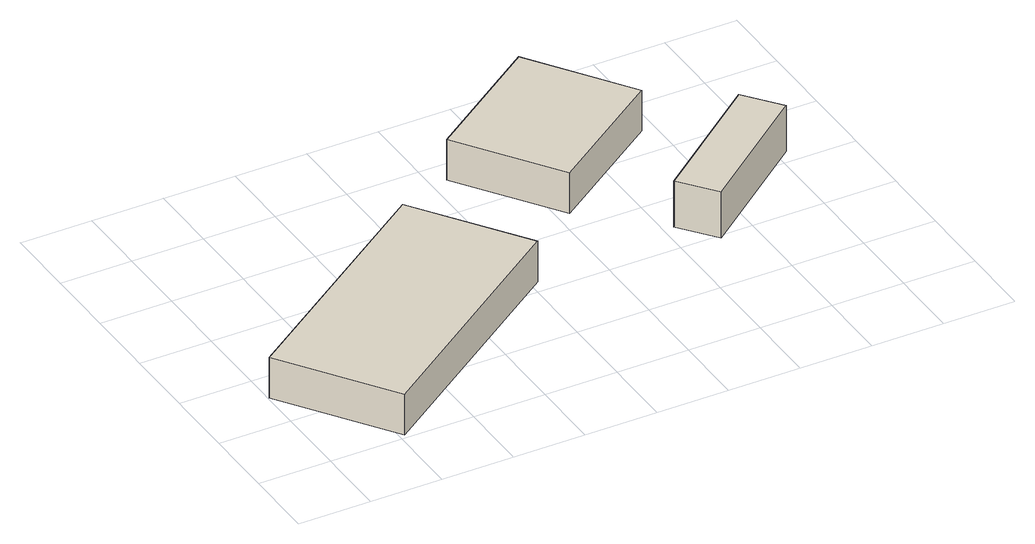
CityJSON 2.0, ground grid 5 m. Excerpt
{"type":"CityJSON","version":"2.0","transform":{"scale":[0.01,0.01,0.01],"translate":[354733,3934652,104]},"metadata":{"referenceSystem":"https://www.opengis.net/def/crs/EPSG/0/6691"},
"CityObjects":{
"building1":{"type":"Building","attributes":{"usage":"402","storeysAboveGround":1,"BuildingIDAttribute.prefecture":"14","BuildingIDAttribute.city":"14153","BuildingDetailAttribute.totalFloorArea":170.77,"BuildingDetailAttribute.buildingFootprintArea":170.77,"BuildingDetailAttribute.buildingStructureType":"610","BuildingDetailAttribute.buildingStructureOrgType":"2","BuildingDetailAttribute.orgUsage":"101","BuildingDetailAttribute.surveyYear":2015},"geometry":[{"type":"Solid","lod":"1","boundaries":[[[[0,1,2,3]],[[2,4,5,3]],[[1,6,4,2]],[[0,7,6,1]],[[3,5,7,0]],[[4,6,7,5]]]]}]},
"building2":{"type":"Building","attributes":{"usage":"402","storeysAboveGround":1,"BuildingIDAttribute.prefecture":"14","BuildingIDAttribute.city":"14153","BuildingDetailAttribute.totalFloorArea":83.69,"BuildingDetailAttribute.buildingFootprintArea":83.69,"BuildingDetailAttribute.buildingStructureType":"610","BuildingDetailAttribute.buildingStructureOrgType":"2","BuildingDetailAttribute.orgUsage":"101","BuildingDetailAttribute.surveyYear":2015},"geometry":[{"type":"Solid","lod":"1","boundaries":[[[[8,9,10,11]],[[10,12,13,11]],[[9,14,12,10]],[[8,15,14,9]],[[11,13,15,8]],[[12,14,15,13]]]]}]},
"building3":{"type":"Building","attributes":{"measuredHeight":4,"BuildingIDAttribute.prefecture":"14","BuildingIDAttribute.city":"14153","BuildingDetailAttribute.surveyYear":2015},"geometry":[{"type":"Solid","lod":"1","boundaries":[[[[16,17,18,19]],[[18,20,21,19]],[[17,22,20,18]],[[16,23,22,17]],[[19,21,23,16]],[[20,22,23,21]]]]}]}
},
"vertices":[
[536,32,84],[9,785,84],[1531,1850,84],[2058,1097,84],[1531,1850,384],[2058,1097,384],[9,785,384],[536,32,384],
[2917,2886,105],[3396,2201,105],[2575,1627,105],[2096,2310,105],[2575,1627,405],[2096,2310,405],[3396,2201,405],[2917,2886,405],
[3248,936,111],[3054,1181,111],[3859,1815,111],[4053,1570,111],[3859,1815,451],[4053,1570,451],[3054,1181,451],[3248,936,451]
]}
